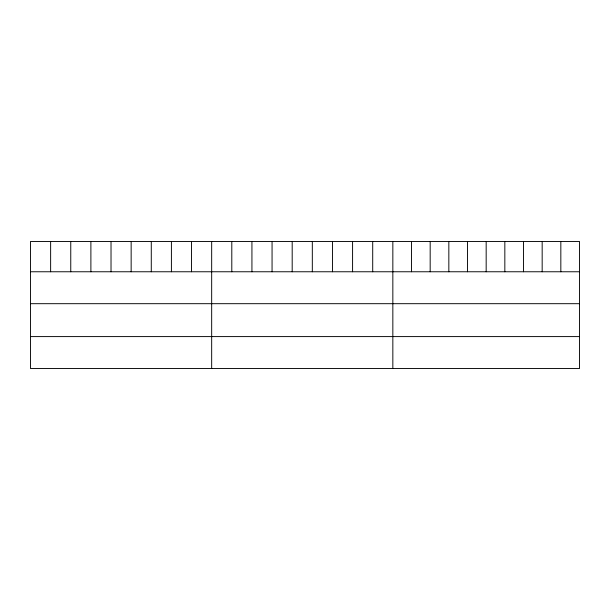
<?xml version="1.0" encoding="UTF-8"?>
<svg xmlns="http://www.w3.org/2000/svg" width="610" height="610" viewBox="0 0 610 610"><rect width="100%" height="100%" fill="white"/><g stroke="black" fill="none" stroke-linecap="round" stroke-linejoin="round"><path stroke-width="0.91" d="M579.5 271.763L579.5 368.524L30.5 368.524L30.5 241.476L579.5 241.476L579.5 271.763L30.5 271.763M30.5 303.688L579.5 303.688M30.5 336.59L579.5 336.59M560.834 241.476L560.834 271.763M542.168 241.476L542.168 271.763M523.502 241.476L523.502 271.763M504.836 241.476L504.836 271.763M486.17 241.476L486.17 271.763M467.504 241.476L467.504 271.763M448.838 241.476L448.838 271.763M430.172 241.476L430.172 271.763M411.506 241.476L411.506 271.763M392.84 241.476L392.84 368.524M372.71 241.476L372.71 271.763M352.58 241.476L352.58 271.763M332.45 241.476L332.45 271.763M312.32 241.476L312.32 271.763M292.19 241.476L292.19 271.763M272.06 241.476L272.06 271.763M251.93 241.476L251.93 271.763M231.8 241.476L231.8 271.763M211.67 241.476L211.67 368.524M191.54 241.476L191.54 271.763M171.41 241.476L171.41 271.763M151.28 241.476L151.28 271.763M131.15 241.476L131.15 271.763M111.02 241.476L111.02 271.763M90.89 241.476L90.89 271.763M70.76 241.476L70.76 271.763M50.63 241.476L50.63 271.763"/></g></svg>
